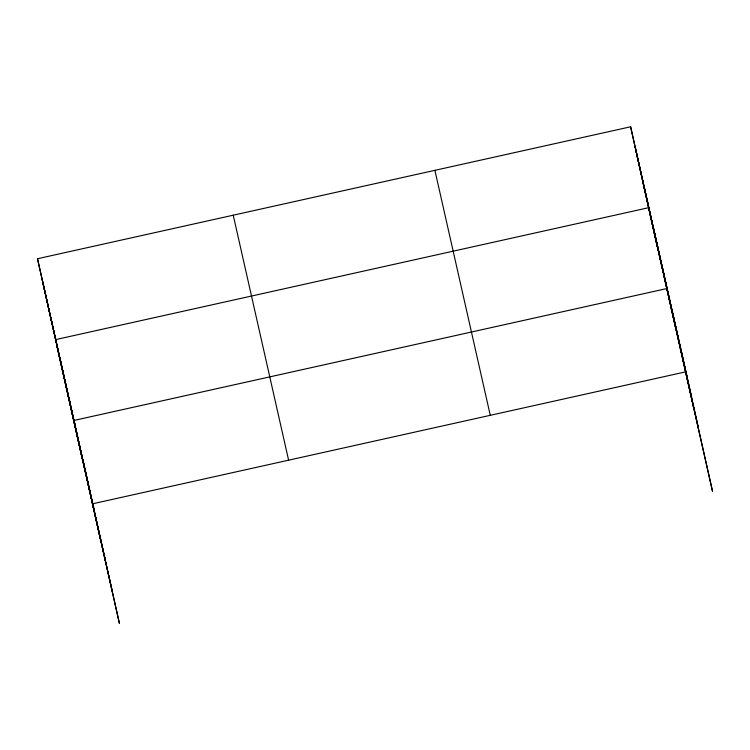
<?xml version="1.0" encoding="UTF-8"?>
<svg xmlns="http://www.w3.org/2000/svg" width="750" height="750" viewBox="0 0 750 750"><rect width="100%" height="100%" fill="white"/><g stroke="black" fill="none" stroke-linecap="round" stroke-linejoin="round"><path stroke-width="1.12" d="M37.5 258.741L119.372 623.212L37.5 258.741L630.628 126.788L712.5 491.259L650.241 215.231M55.772 339.581L648.909 207.637M667.181 288.478L74.053 420.431L100.537 539.916M92.878 503.728L686.006 371.775M636.262 152.203L691.65 397.191M643.144 183.244L698.531 428.241M434.897 170.334L490.275 415.322M233.231 215.194L288.609 460.181M43.134 284.156L105.394 560.184M57.103 347.184L112.491 592.172M681.3 350.953L686.934 376.369M671.887 309.3L682.228 355.547M662.616 268.266L693.675 407.963M653.475 227.841L663.675 273.469M644.334 187.425L675.394 327.122M635.203 147L645.403 192.628M630.628 126.788L657.122 246.272M83.466 462.084L93.806 508.322M69.478 400.219L75.113 425.634M60.347 359.794L70.547 405.422M51.206 319.369L82.266 459.066M42.066 278.953L52.275 324.581"/></g></svg>
